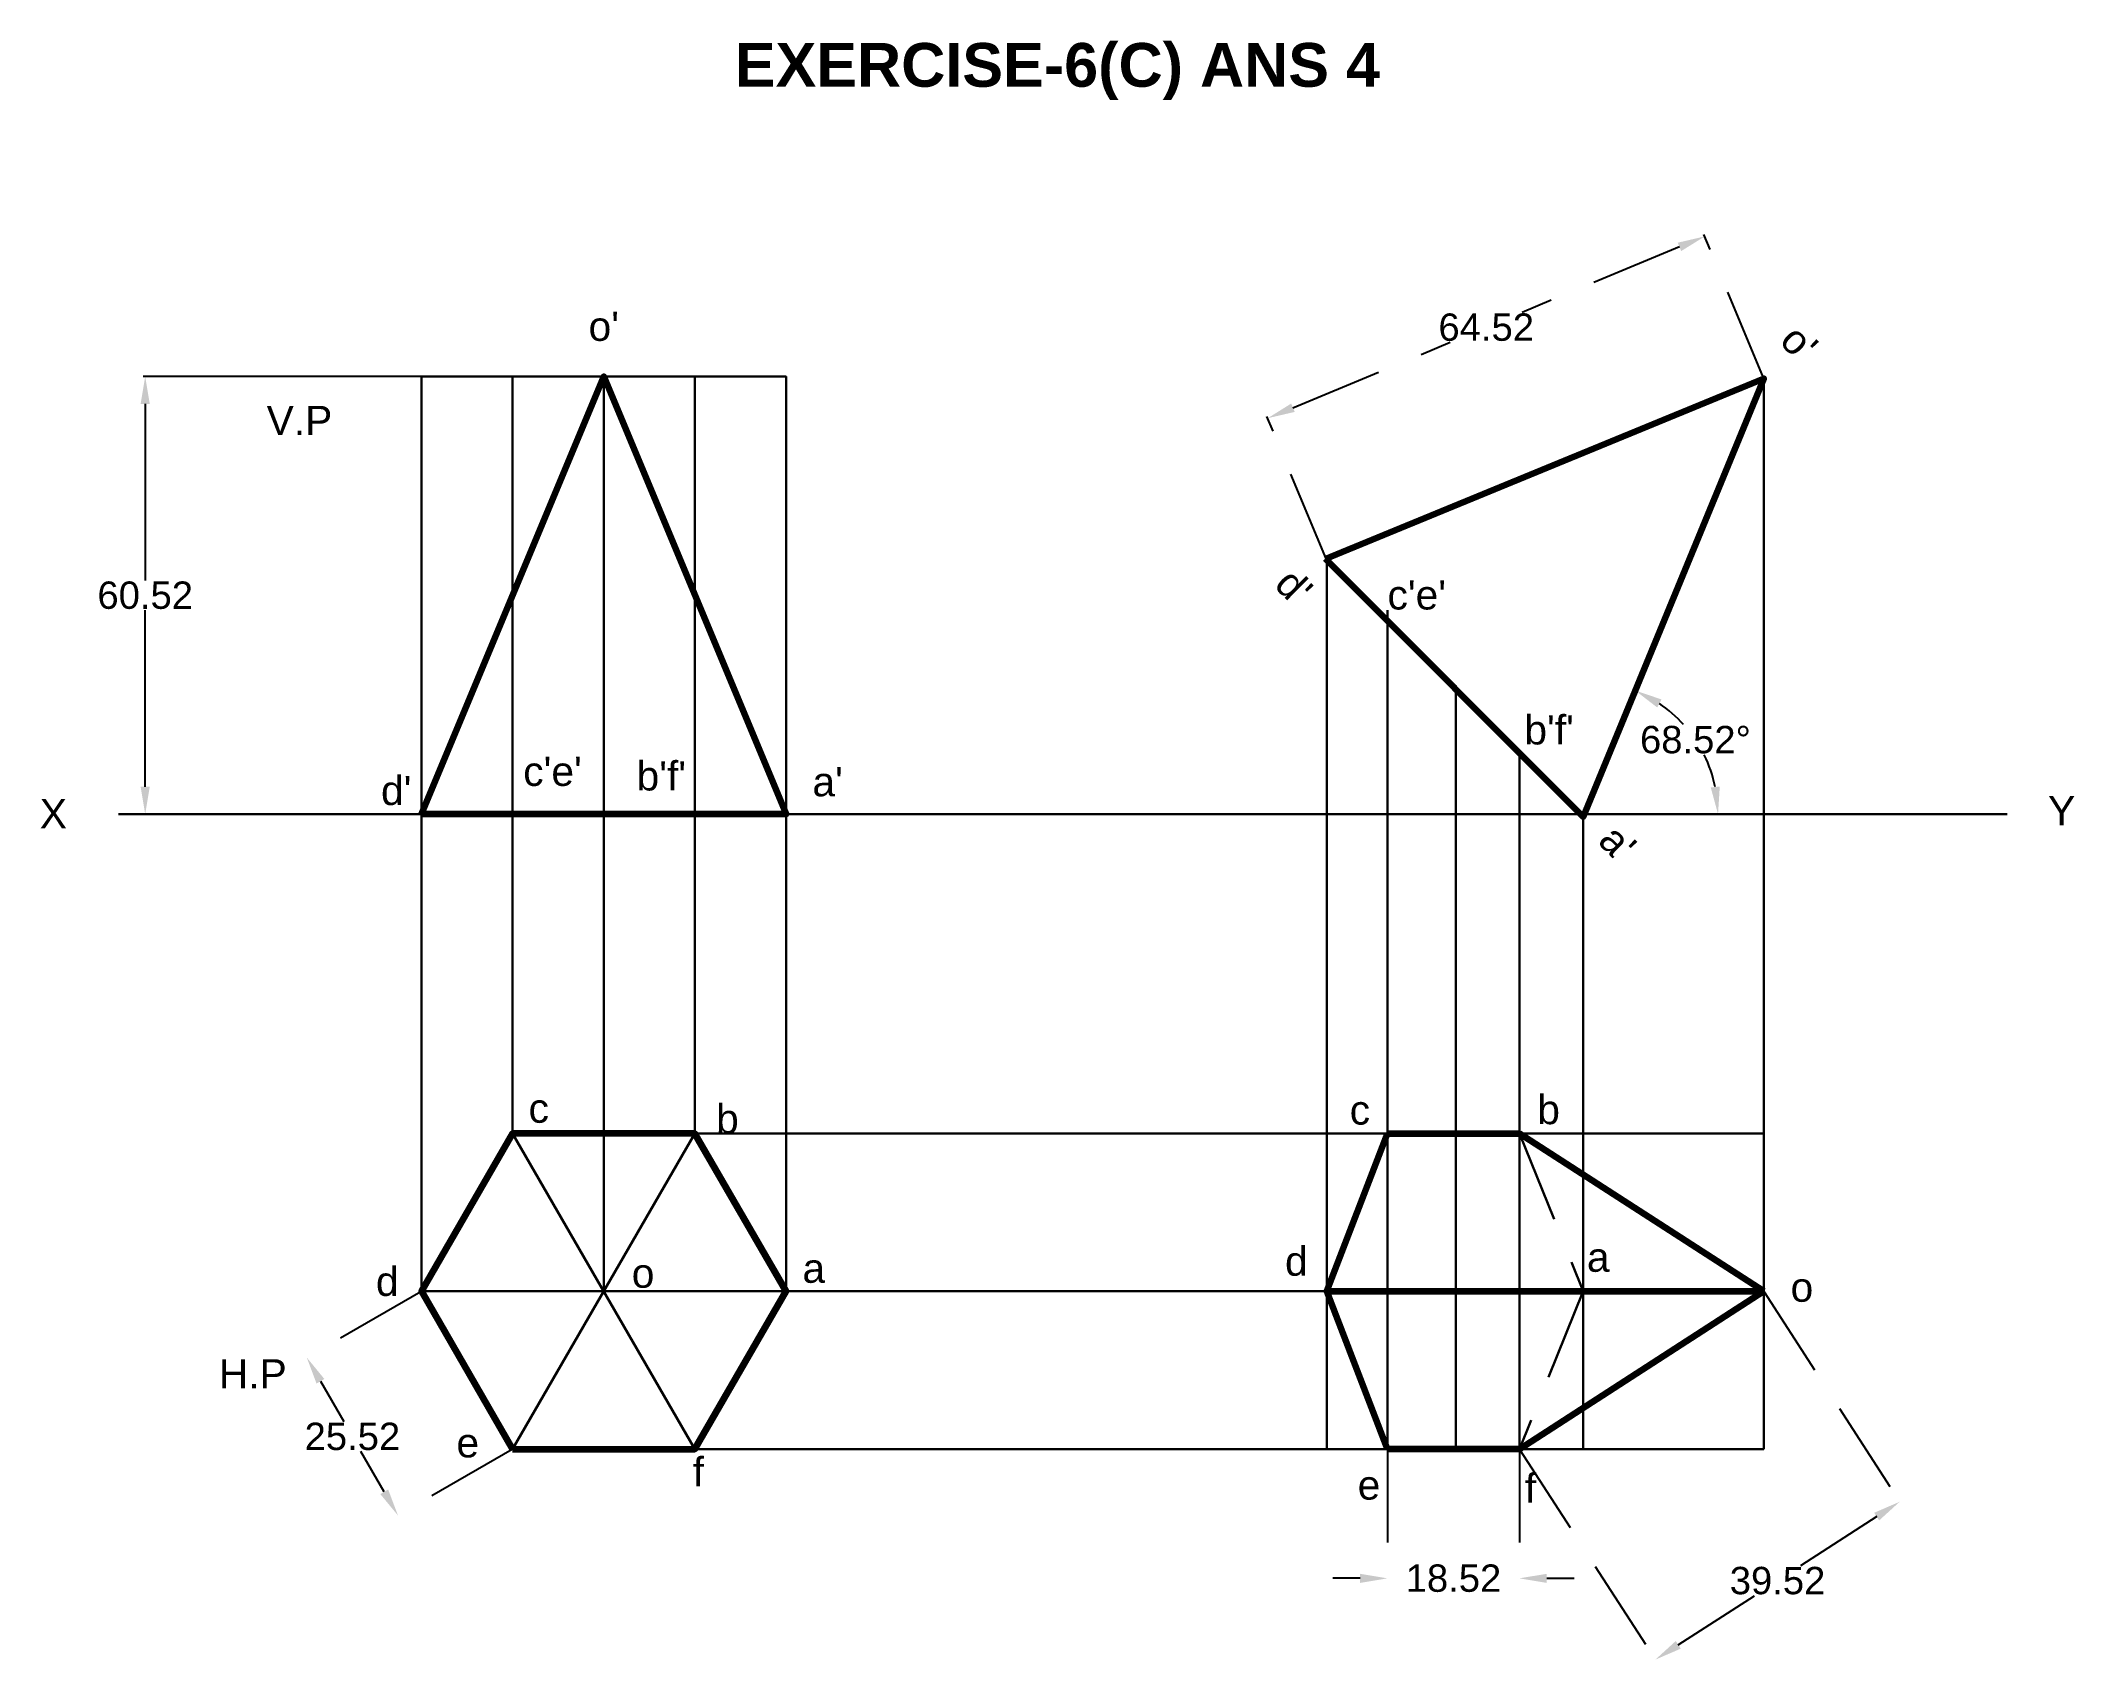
# Model space of a CAD drawing. Header units: millimetres. Extents: x 81 to 359, y 95 to 317.
import ezdxf

# ---------------------------------------------------------------- set-up
doc = ezdxf.new("R2010")
doc.units = ezdxf.units.MM
doc.header["$PDMODE"] = 32
doc.linetypes.add('HIDDENX2', pattern=[19.05, 12.7, -6.35])
doc.layers.add('thick continuous', color=7, linetype='Continuous', lineweight=30)
doc.styles.get("Standard").update_dxf_attribs({"font": 'arial.ttf'})
doc.dimstyles.get("Standard").update_dxf_attribs({"dimscale": 1.5, "dimtxt": 2.5, "dimasz": 2.5, "dimexe": 0.18, "dimexo": 0.0625, "dimgap": 0.09, "dimtad": 0, "dimtih": 1, "dimtoh": 1, "dimdec": 1, "dimzin": 0, "dimdsep": 46, "dimtxsty": 'Standard', "dimcen": 0.09, "dimadec": 0, "dimazin": 0, "dimtfac": 1, "dimtdec": 1, "dimtofl": 0, "dimtmove": 0, "dimatfit": 3, "dimfxl": 1, "dimtolj": 1, "dimtzin": 0, "dimarcsym": 0})

# ---------------------------------------------------------------- blocks, each defined once
blk = doc.blocks.new('*D0')
at = {"layer": 'Defpoints', "color": 0}
for p in [(316.83, 270.62), (309.16, 217.9), (91.2, 210.87), (292.08, 210.51), (350.19, 210.87)]:
    blk.add_point(p, dxfattribs=at)
at = {"layer": 'thick continuous', "color": 0, "lineweight": -2}
for start, end in [(42.0332, 55.8801), (11.7398, 26.3158)]:
    blk.add_arc((292.23, 210.87), 18.33, start, end, dxfattribs=at)
at = {"layer": 'thick continuous', "color": 0}
for points in [[(302.81, 226.6), (302.22, 225.5), (299.21, 227.82)], [(309.56, 214.53), (310.8, 214.66), (310.56, 210.87)]]:
    blk.add_solid(points, dxfattribs=at)
at = {"layer": 'thick continuous', "color": 0, "linetype": 'HIDDENX2', "insert": (307.46, 221.07), "char_height": 3.75, "attachment_point": 5}
blk.add_mtext('68.52°', dxfattribs=at)
blk = doc.blocks.new('*D1')
at = {"layer": 'Defpoints', "color": 0}
for p in [(157.75, 270.87), (94.87, 210.87), (157.75, 210.87)]:
    blk.add_point(p, dxfattribs=at)
at = {"layer": 'thick continuous', "color": 0, "lineweight": -2}
for p, q in [((157.66, 270.87), (94.6, 270.87)), ((94.87, 267.12), (94.87, 242.92)), ((94.87, 214.62), (94.87, 238.82)), ((157.66, 210.87), (94.6, 210.87))]:
    blk.add_line(p, q, dxfattribs=at)
at = {"layer": 'thick continuous', "color": 0}
for points in [[(95.49, 267.12), (94.24, 267.12), (94.87, 270.87)], [(94.24, 214.62), (95.49, 214.62), (94.87, 210.87)]]:
    blk.add_solid(points, dxfattribs=at)
at = {"layer": 'thick continuous', "color": 0, "linetype": 'HIDDENX2', "lineweight": -3, "insert": (94.87, 240.87), "char_height": 3.75, "attachment_point": 5}
blk.add_mtext('\\A1;60.52', dxfattribs=at)
blk = doc.blocks.new('*D3')
at = {"layer": 'Defpoints', "color": 0}
for p in [(132.75, 145.45), (145.25, 123.8), (129.53, 114.72)]:
    blk.add_point(p, dxfattribs=at)
at = {"layer": 'thick continuous', "color": 0, "linetype": 'HIDDENX2', "lineweight": -2}
for p, q in [((132.67, 145.4), (116.79, 136.23)), ((118.9, 133.12), (122.09, 127.59)), ((127.65, 117.97), (124.46, 123.49)), ((145.17, 123.75), (129.29, 114.58))]:
    blk.add_line(p, q, dxfattribs=at)
at = {"layer": 'thick continuous', "color": 0}
for points in [[(119.44, 133.43), (118.36, 132.81), (117.03, 136.37)], [(127.11, 117.65), (128.19, 118.28), (129.53, 114.72)]]:
    blk.add_solid(points, dxfattribs=at)
at = {"layer": 'thick continuous', "color": 0, "linetype": 'HIDDENX2', "insert": (123.28, 125.54), "char_height": 3.75, "attachment_point": 5}
blk.add_mtext('\\A1;25.52', dxfattribs=at)
blk = doc.blocks.new('*D4')
at = {"layer": 'Defpoints', "color": 0}
for p in [(308.73, 290.08), (316.83, 270.62), (256.9, 245.69)]:
    blk.add_point(p, dxfattribs=at)
at = {"layer": 'thick continuous', "color": 0, "linetype": 'HIDDENX2', "lineweight": -2}
for p, q in [((316.79, 270.71), (308.63, 290.33)), ((305.27, 288.64), (283.7, 279.67)), ((252.27, 266.6), (273.84, 275.57)), ((256.87, 245.78), (248.7, 265.41))]:
    blk.add_line(p, q, dxfattribs=at)
at = {"layer": 'thick continuous', "color": 0}
for points in [[(305.51, 288.07), (305.03, 289.22), (308.73, 290.08)], [(252.03, 267.17), (252.51, 266.02), (248.81, 265.16)]]:
    blk.add_solid(points, dxfattribs=at)
at = {"layer": 'thick continuous', "color": 0, "linetype": 'HIDDENX2', "insert": (278.77, 277.62), "char_height": 3.75, "attachment_point": 5}
blk.add_mtext('\\A1;64.52', dxfattribs=at)
blk = doc.blocks.new('*D5')
at = {"layer": 'Defpoints', "color": 0}
for p in [(265.23, 123.8), (283.32, 123.8), (283.32, 106.1)]:
    blk.add_point(p, dxfattribs=at)
at = {"layer": 'thick continuous', "color": 0, "linetype": 'HIDDENX2', "lineweight": -2}
for p, q in [((265.23, 123.7), (265.23, 105.83)), ((283.32, 123.7), (283.32, 105.83)), ((261.48, 106.1), (257.73, 106.1)), ((287.07, 106.1), (290.82, 106.1))]:
    blk.add_line(p, q, dxfattribs=at)
at = {"layer": 'thick continuous', "color": 0}
for points in [[(261.48, 105.47), (261.48, 106.72), (265.23, 106.1)], [(287.07, 106.72), (287.07, 105.47), (283.32, 106.1)]]:
    blk.add_solid(points, dxfattribs=at)
at = {"layer": 'thick continuous', "color": 0, "linetype": 'HIDDENX2', "insert": (274.28, 106.1), "char_height": 3.75, "attachment_point": 5}
blk.add_mtext('\\A1;18.52', dxfattribs=at)
blk = doc.blocks.new('*D6')
at = {"layer": 'Defpoints', "color": 0}
for p in [(316.83, 145.45), (283.32, 123.8), (335.47, 116.6)]:
    blk.add_point(p, dxfattribs=at)
at = {"layer": 'thick continuous', "color": 0, "linetype": 'HIDDENX2', "lineweight": -2}
for p, q in [((316.88, 145.37), (335.62, 116.37)), ((283.37, 123.72), (302.11, 94.72)), ((332.32, 114.56), (321.89, 107.83)), ((305.11, 96.98), (315.54, 103.72))]:
    blk.add_line(p, q, dxfattribs=at)
at = {"layer": 'thick continuous', "color": 0}
for points in [[(332.66, 114.04), (331.98, 115.09), (335.47, 116.6)], [(304.77, 97.51), (305.45, 96.46), (301.96, 94.95)]]:
    blk.add_solid(points, dxfattribs=at)
at = {"layer": 'thick continuous', "color": 0, "linetype": 'HIDDENX2', "insert": (318.72, 105.77), "char_height": 3.75, "attachment_point": 5}
blk.add_mtext('\\A1;39.52', dxfattribs=at)

msp = doc.modelspace()

# ---------------------------------------------------------------- linework, layer by layer
at = {"layer": 'thick continuous'}
for p, q in [((132.75, 145.45), (132.75, 270.87)), ((132.75, 210.87), (157.75, 270.87)), ((145.25, 167.1), (145.25, 270.87)), ((157.75, 145.45), (157.75, 270.87)), ((157.75, 270.87), (182.75, 210.87)), ((170.25, 167.1), (170.25, 270.87)), ((182.75, 145.45), (182.75, 270.87)), ((316.83, 270.62), (316.83, 123.8)), ((256.9, 245.69), (256.9, 123.8)), ((265.23, 238.86), (265.23, 123.8)), ((274.61, 228.5), (274.61, 123.8)), ((283.32, 219.28), (283.32, 123.8)), ((91.2, 210.87), (350.19, 210.87)), ((91.2, 210.87), (350.19, 210.87)), ((182.75, 210.87), (132.75, 210.87)), ((292.08, 210.51), (292.08, 123.8)), ((145.25, 167.1), (170.25, 123.8)), ((145.25, 123.8), (170.25, 167.1)), ((170.25, 167.1), (316.83, 167.1)), ((132.75, 145.45), (182.75, 145.45)), ((182.75, 145.45), (316.83, 145.45)), ((170.25, 123.8), (316.83, 123.8))]:
    msp.add_line(p, q, dxfattribs=at)
at = {"layer": 'thick continuous', "lineweight": 100}
for p, q in [((256.9, 145.45), (265.23, 167.1)), ((265.23, 167.1), (283.32, 167.1)), ((283.32, 167.1), (316.83, 145.45)), ((265.23, 123.8), (256.9, 145.45)), ((256.9, 145.45), (316.83, 145.45)), ((316.83, 145.45), (283.32, 123.8)), ((283.32, 123.8), (265.23, 123.8))]:
    msp.add_line(p, q, dxfattribs=at)
at = {"layer": 'thick continuous', "linetype": 'HIDDENX2'}
for p, q in [((283.32, 167.1), (292.08, 145.45)), ((292.08, 145.45), (283.32, 123.8))]:
    msp.add_line(p, q, dxfattribs=at)
at = {"layer": 'thick continuous'}
for points in [[(132.75, 210.87), (132.75, 270.87), (182.75, 270.87)], [(132.75, 210.87), (132.75, 270.87), (182.75, 270.87), (182.75, 210.87), (132.75, 210.87), (132.75, 270.87), (145.25, 270.87), (145.25, 210.87), (157.75, 210.87), (157.75, 270.87), (182.75, 270.87), (170.25, 270.87), (170.25, 210.87), (182.75, 210.87), (182.75, 270.87)]]:
    msp.add_lwpolyline(points, dxfattribs=at)
at = {"layer": 'thick continuous', "lineweight": 100}
for points in [[(132.75, 210.87), (157.75, 270.87), (182.75, 210.87), (132.75, 210.87)], [(256.73, 245.87), (316.83, 270.62), (292.08, 210.51), (256.73, 245.87)]]:
    msp.add_lwpolyline(points, dxfattribs=at)
msp.add_lwpolyline([(145.25, 123.8), (170.25, 123.8), (182.75, 145.45), (170.25, 167.1), (145.25, 167.1), (132.75, 145.45)], close=True, dxfattribs=at)

# ---------------------------------------------------------------- texts
at = {"layer": 'thick continuous', "linetype": 'HIDDENX2', "insert": (175.72, 316.6), "char_height": 6, "width": 113.843, "attachment_point": 1}
msp.add_mtext('{\\fArial|b1|i0|c0|p34;EXERCISE-6(C) ANS 4}', dxfattribs=at)
at = {"layer": 'thick continuous', "char_height": 4, "attachment_point": 1}
for s, width, heights, insert in [("o'", 6.9805, [0], (155.67, 279.76)), ('V.P', 8.109, [0], (111.52, 266.85)), ("c'e'", 6.9805, [0], (265.23, 242.93)), ("b'f'", 6.9805, [0], (284, 224.43)), ("c'e'", 6.9805, [0], (146.71, 218.74)), ("b'f'", 6.9805, [0], (162.25, 218.12)), ("d'", 6.9805, [0], (127.21, 216.12)), ("a'", 6.9805, [0], (186.37, 217.32)), ('X', 12.8761, [5.68], (80.41, 212.93)), ('Y', 12.8761, [5.68], (355.82, 213.34)), ('c', 6.9805, [0], (147.44, 172.56)), ('b', 6.9805, [0], (173.16, 171.11)), ('c', 6.9805, [0], (260.05, 172.31)), ('b', 6.9805, [0], (285.77, 172.37)), ('d', 6.9805, [0], (251.18, 151.59)), ('a', 6.9805, [0], (292.58, 152.13)), ('d', 6.9805, [0], (126.51, 148.82)), ('o', 6.9805, [0], (161.59, 149.94)), ('a', 6.9805, [0], (185, 150.62)), ('o', 6.9805, [0], (320.51, 148.02)), ('H.P', 8.109, [0], (104.97, 136.14)), ('e', 6.9805, [0], (137.55, 126.68)), ('f', 6.9805, [0], (169.96, 122.71)), ('e', 6.9805, [0], (261.14, 120.89)), ('f', 6.9805, [0], (284.07, 120.46))]:
    msp.add_mtext_dynamic_manual_height_columns(s, width=width, gutter_width=12.5, heights=heights, dxfattribs=dict(at, insert=insert))
at = {"layer": 'thick continuous', "char_height": 4, "attachment_point": 1, "rotation": 315}
for s, insert in [("o'", (321.64, 278.38)), ("d'", (252.36, 244.96)), ("a'", (296.75, 209.83))]:
    msp.add_mtext_dynamic_manual_height_columns(s, width=6.9805, gutter_width=12.5, heights=[0], dxfattribs=dict(at, insert=insert))

# ---------------------------------------------------------------- dimensions: what is measured, and where the dimension line sits
at = {"layer": 'thick continuous', "linetype": 'HIDDENX2'}
for p1, p2, distance, text, picture, middle in [((256.9, 245.69), (316.83, 270.62), 21.08, '64.52', '*D4', (278.77, 277.62)), ((132.75, 145.45), (145.25, 123.8), -18.16, '25.52', '*D3', (123.28, 125.54)), ((283.32, 123.8), (316.83, 145.45), -34.35, '39.52', '*D6', (318.72, 105.77))]:
    dim = msp.add_aligned_dim(p1=p1, p2=p2, distance=distance, text=text, dimstyle='Standard', dxfattribs=at)
    dim.commit()
    dim.dimension.update_dxf_attribs({"geometry": picture, "text_midpoint": middle})
at = {"layer": 'thick continuous', "lineweight": -3}
dim = msp.add_linear_dim(base=(94.87, 210.87), p1=(157.75, 270.87), p2=(157.75, 210.87), angle=90, text='60.52', dimstyle='Standard', dxfattribs=at)
dim.commit()
dim.dimension.update_dxf_attribs({"geometry": '*D1', "text_midpoint": (94.87, 240.87)})
at = {"layer": 'thick continuous'}
dim = msp.add_angular_dim_2l(base=(309.16, 217.9), line1=((316.83, 270.62), (292.08, 210.51)), line2=((91.2, 210.87), (350.19, 210.87)), text='68.52°', dimstyle='Standard', dxfattribs=at)
dim.commit()
dim.dimension.update_dxf_attribs({"geometry": '*D0', "text_midpoint": (307.46, 221.07)})
at = {"layer": 'thick continuous', "linetype": 'HIDDENX2'}
dim = msp.add_linear_dim(base=(283.32, 106.1), p1=(265.23, 123.8), p2=(283.32, 123.8), text='18.52', dimstyle='Standard', dxfattribs=at)
dim.commit()
dim.dimension.update_dxf_attribs({"geometry": '*D5', "text_midpoint": (274.28, 106.1)})

doc.saveas('drawing.dxf')
